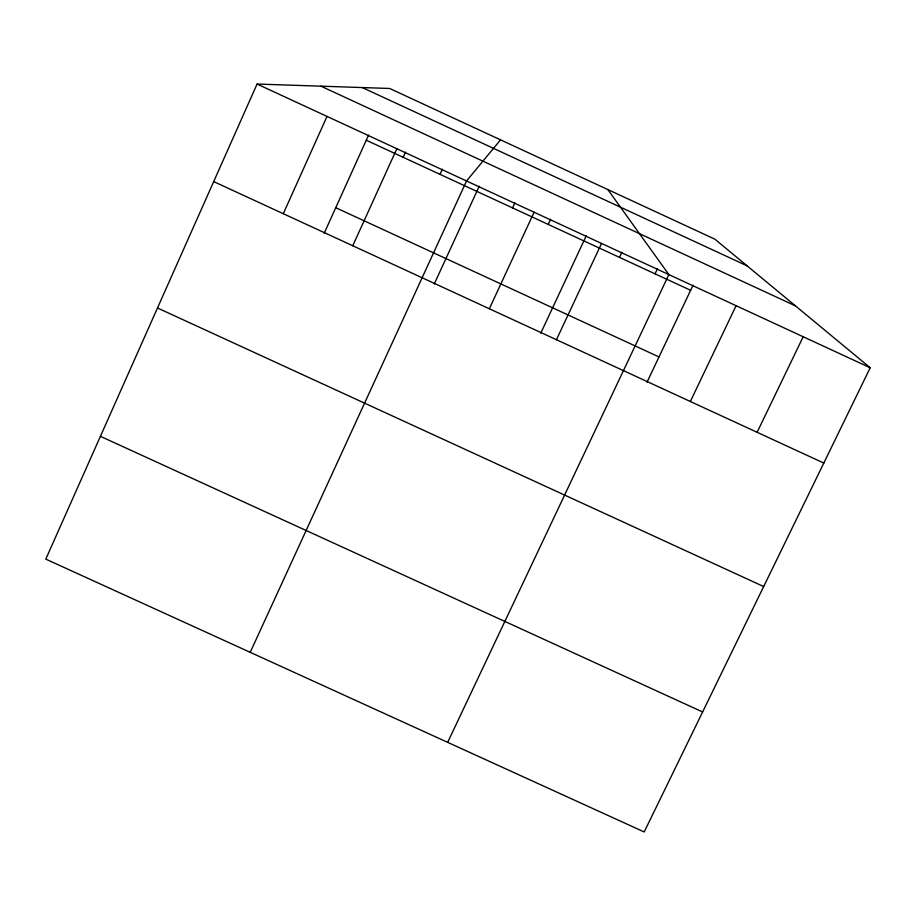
<?xml version="1.0" encoding="UTF-8"?>
<svg xmlns="http://www.w3.org/2000/svg" width="916" height="916" viewBox="0 0 916 916"><rect width="100%" height="100%" fill="white"/><g stroke="black" fill="none" stroke-linecap="round" stroke-linejoin="round"><path stroke-width="1.37" d="M257.075 84.043L45.8 559.126L644.2 831.957L870.2 367.763L714.892 239.179L389.678 88.474L257.075 84.043L870.2 367.763M283.284 213.703L327.012 116.412M324.172 233.305L368.61 135.053M352.763 245.751L396.834 148.724M403.155 157.3L405.502 152.136M440.012 174.349L442.371 169.185M250.217 652.318L466.542 180.979L500.537 139.839M434.218 284.063L479.205 186.234M512.536 207.909L514.918 202.757M489.35 308.761L534.097 212.237M548.215 224.42L550.608 219.279M540.749 333.206L586.263 235.778M556.447 339.721L601.537 243.438M619.479 257.385L621.895 252.266M655.066 273.85L657.482 268.731M447.672 742.349L668.863 274.594L607.846 189.578M647.005 382.235L693.057 285.197M690.343 401.483L736.086 305.704M757.12 432.295L803.195 336.756M100.405 436.325L702.618 711.961M213.691 181.597L823.805 463.061M157.483 307.982L763.681 586.549M362.255 87.558L747.101 265.846M320.989 86.184L795.477 305.898M366.274 140.228L690.63 290.303M335.76 207.703L659.005 356.942"/></g></svg>
